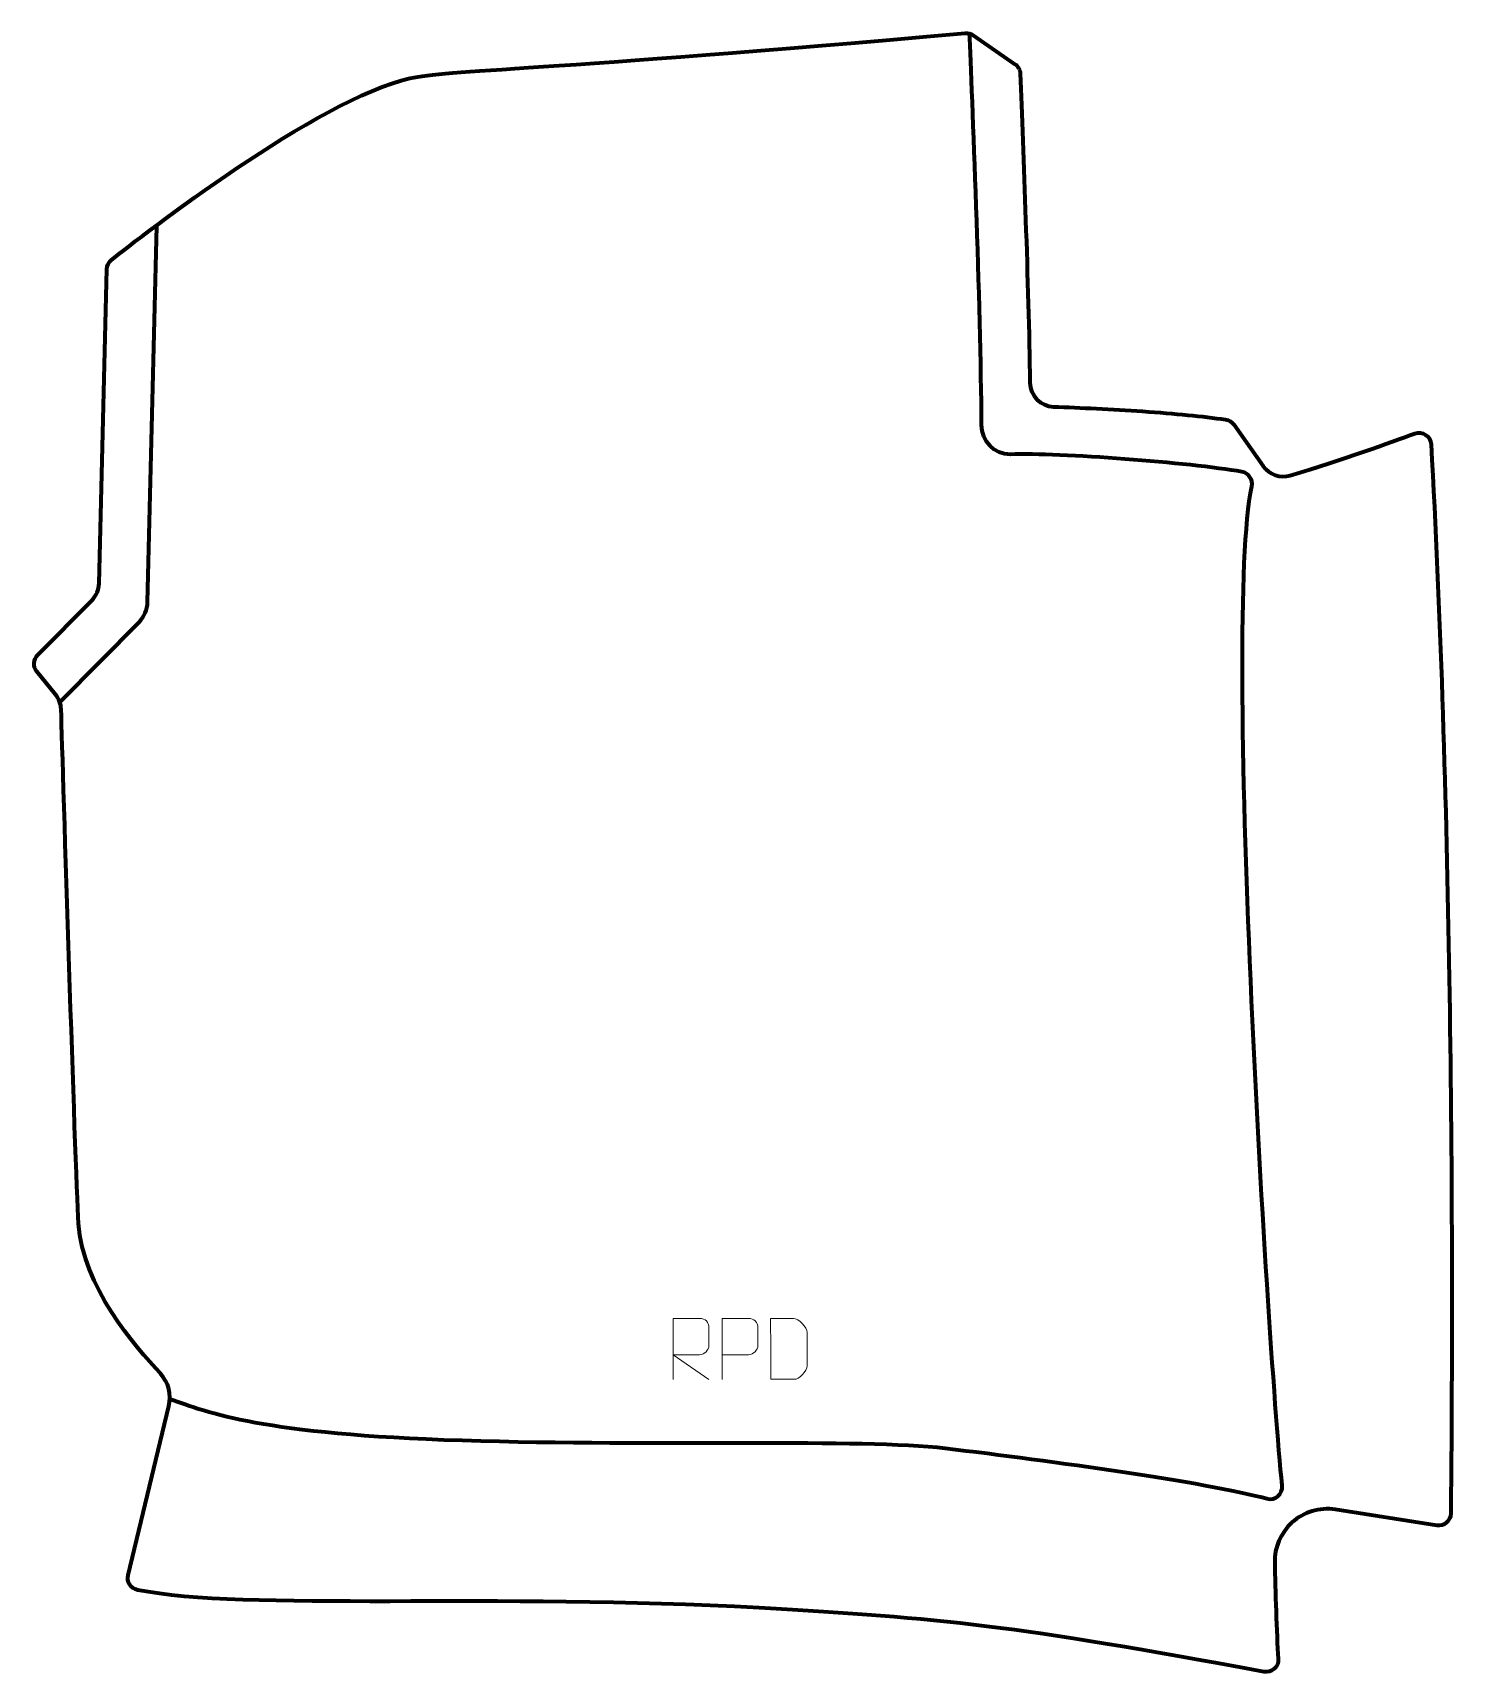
# Model space of a CAD drawing. Header units: millimetres. Extents: x -290 to 291, y -336 to 335.
import ezdxf

# ---------------------------------------------------------------- set-up
doc = ezdxf.new("R2010")
doc.units = ezdxf.units.MM
doc.header["$MEASUREMENT"] = 0
for name, color, linetype in [('layer 1', 7, 'Continuous'), ('layer 2', 7, 'Continuous'), ('layer 3', 7, 'Continuous')]:
    doc.layers.add(name, color=color, linetype=linetype)

msp = doc.modelspace()

# ---------------------------------------------------------------- linework, layer by layer
at = {"layer": 'layer 1', "color": 250, "lineweight": 9}
for points, knots in [([(-28.5364, -215.5828), (-28.5364, -215.5828), (-28.5364, -190.6293), (-28.5364, -190.6293), (-28.5364, -190.6293), (-24.9416, -190.6293), (-21.3461, -190.6293), (-17.7509, -190.6293), (-17.7509, -190.6293), (-15.4256, -190.667), (-13.8683, -192.157), (-13.8724, -194.5234), (-13.8724, -194.5234), (-13.8728, -196.5589), (-13.8728, -199.6183), (-13.8724, -201.6543), (-13.8724, -201.6543), (-13.8789, -203.5298), (-15.6912, -205.4716), (-17.7007, -205.4907), (-17.7007, -205.4907), (-17.7007, -205.4907), (-28.5364, -205.4907), (-28.5364, -205.4907), (-28.5364, -205.4907), (-28.5364, -205.4907), (-13.8817, -215.5828), (-13.8817, -215.5828)], [0, 0, 0, 0, 0.125, 0.125, 0.125, 0.125, 0.25, 0.25, 0.25, 0.25, 0.375, 0.375, 0.375, 0.375, 0.5, 0.5, 0.5, 0.5, 0.625, 0.625, 0.625, 0.625, 0.75, 0.75, 0.75, 0.75, 1, 1, 1, 1]), ([(-8.5365, -215.5828), (-8.5365, -215.5828), (-8.5365, -190.6292), (-8.5365, -190.6292), (-8.5365, -190.6292), (-4.9415, -190.6292), (-1.3462, -190.6292), (2.2492, -190.6292), (2.2492, -190.6292), (4.5744, -190.6671), (6.1318, -192.1572), (6.1276, -194.5233), (6.1276, -194.5233), (6.1272, -196.559), (6.1272, -199.6183), (6.1276, -201.6543), (6.1276, -201.6543), (6.1211, -203.5297), (4.3089, -205.4716), (2.2993, -205.4907), (2.2993, -205.4907), (2.2993, -205.4907), (-8.5365, -205.4907), (-8.5365, -205.4907)], [0, 0, 0, 0, 0.14285714, 0.14285714, 0.14285714, 0.14285714, 0.28571429, 0.28571429, 0.28571429, 0.28571429, 0.42857143, 0.42857143, 0.42857143, 0.42857143, 0.57142857, 0.57142857, 0.57142857, 0.57142857, 0.71428571, 0.71428571, 0.71428571, 0.71428571, 1, 1, 1, 1]), ([(11.4033, -215.5546), (13.7351, -215.5542), (18.6853, -215.5782), (21.0168, -215.5785), (21.0168, -215.5785), (22.9418, -215.6839), (26.2604, -212.1423), (26.2492, -210.125), (26.2492, -210.125), (26.2488, -204.3549), (26.2488, -202.1852), (26.2492, -196.4159), (26.2492, -196.4159), (26.2449, -194.2778), (22.8704, -190.6177), (20.718, -190.6312), (20.718, -190.6312), (18.3923, -190.6312), (13.668, -190.6312), (11.3419, -190.6312), (11.3419, -190.6312), (11.3423, -196.3781), (11.4036, -209.8073), (11.4033, -215.5546)], [0, 0, 0, 0, 0.14285714, 0.14285714, 0.14285714, 0.14285714, 0.28571429, 0.28571429, 0.28571429, 0.28571429, 0.42857143, 0.42857143, 0.42857143, 0.42857143, 0.57142857, 0.57142857, 0.57142857, 0.57142857, 0.71428571, 0.71428571, 0.71428571, 0.71428571, 1, 1, 1, 1])]:
    msp.add_open_spline(points, degree=3, knots=knots, dxfattribs=at)
at = {"layer": 'layer 2', "color": 230, "lineweight": 200}
msp.add_open_spline([(94.2201, 334.443), (93.26, 335.1056), (92.096, 335.4116), (90.9341, 335.3083), (90.9341, 335.3083), (-81.2281, 319.999), (-121.3631, 320.2707), (-136.0709, 316.9278), (-136.0709, 316.9278), (-174.2167, 308.2579), (-245.9886, 252.3132), (-258.3435, 242.5194), (-258.3435, 242.5194), (-259.5064, 241.5975), (-260.1969, 240.2083), (-260.2332, 238.7244), (-260.2332, 238.7244), (-260.2332, 238.7244), (-263.3535, 110.079), (-263.3535, 110.079), (-263.3535, 110.079), (-263.4155, 107.5283), (-264.4498, 105.0976), (-266.2454, 103.2848), (-266.2454, 103.2848), (-266.2454, 103.2848), (-288.5267, 80.7856), (-288.5267, 80.7856), (-288.5267, 80.7856), (-290.3243, 78.9701), (-290.4644, 76.0921), (-288.8517, 74.1107), (-288.8517, 74.1107), (-288.8517, 74.1107), (-281.1254, 64.618), (-281.1254, 64.618), (-281.1254, 64.618), (-279.7397, 62.916), (-278.9528, 60.8074), (-278.8859, 58.6136), (-278.8859, 58.6136), (-278.1111, 33.2662), (-273.1918, -126.7788), (-271.7174, -151.7611), (-271.7174, -151.7611), (-270.2057, -177.3724), (-248.5695, -202.2004), (-238.2976, -213.2343), (-238.2976, -213.2343), (-234.9761, -216.8028), (-233.6799, -221.8034), (-234.833, -226.5397), (-234.833, -226.5397), (-234.833, -226.5397), (-251.4805, -295.7332), (-251.4805, -295.7332), (-251.4805, -295.7332), (-252.1476, -298.5064), (-250.3669, -301.2645), (-247.5698, -301.8236), (-247.5698, -301.8236), (-203.8558, -310.5581), (-100.703, -302.9714), (6.6037, -309.1285), (6.6037, -309.1285), (81.9874, -313.4534), (110.9462, -316.2712), (213.0729, -335.2419), (213.0729, -335.2419), (216.3, -335.8413), (219.2183, -333.2304), (218.9883, -329.9559), (218.9883, -329.9559), (218.2545, -319.5221), (217.7771, -301.6455), (217.5354, -290.5612), (217.5354, -290.5612), (217.3999, -284.358), (219.9541, -278.4021), (224.5395, -274.2223), (224.5395, -274.2223), (229.3516, -269.8363), (235.8942, -267.87), (242.3265, -268.8771), (242.3265, -268.8771), (242.3265, -268.8771), (283.7987, -275.3669), (283.7987, -275.3669), (283.7987, -275.3669), (286.8204, -275.8399), (289.5584, -273.5166), (289.5855, -270.4585), (289.5855, -270.4585), (290.9491, -115.5195), (288.8283, 31.5865), (281.5338, 167.0647), (281.5338, 167.0647), (281.3527, 170.434), (277.9557, 172.6594), (274.7921, 171.4867), (274.7921, 171.4867), (265.0838, 167.8879), (245.4262, 160.8207), (223.8904, 154.3323), (223.8904, 154.3323), (219.7754, 153.093), (215.328, 154.6304), (212.8479, 158.1398), (212.8479, 158.1398), (212.8479, 158.1398), (200.8395, 175.1337), (200.8395, 175.1337), (200.8395, 175.1337), (200.0459, 176.2561), (198.8283, 177.0044), (197.4672, 177.1978), (197.4672, 177.1978), (188.1491, 178.5224), (176.869, 179.6429), (163.4972, 180.5779), (163.4972, 180.5779), (150.851, 181.4622), (138.1174, 182.0541), (127.0687, 182.4487), (127.0687, 182.4487), (121.753, 182.6387), (117.5181, 186.9557), (117.432, 192.2745), (117.432, 192.2745), (116.7812, 232.5485), (114.6839, 287.1429), (113.4211, 318.7631), (113.4211, 318.7631), (113.3581, 320.3345), (112.5594, 321.784), (111.2653, 322.6773), (111.2653, 322.6773), (111.2653, 322.6773), (94.2201, 334.443), (94.2201, 334.443)], degree=3, knots=[0, 0, 0, 0, 0.02777778, 0.02777778, 0.02777778, 0.02777778, 0.05555556, 0.05555556, 0.05555556, 0.05555556, 0.08333333, 0.08333333, 0.08333333, 0.08333333, 0.11111111, 0.11111111, 0.11111111, 0.11111111, 0.13888889, 0.13888889, 0.13888889, 0.13888889, 0.16666667, 0.16666667, 0.16666667, 0.16666667, 0.19444444, 0.19444444, 0.19444444, 0.19444444, 0.22222222, 0.22222222, 0.22222222, 0.22222222, 0.25, 0.25, 0.25, 0.25, 0.27777778, 0.27777778, 0.27777778, 0.27777778, 0.30555556, 0.30555556, 0.30555556, 0.30555556, 0.33333333, 0.33333333, 0.33333333, 0.33333333, 0.36111111, 0.36111111, 0.36111111, 0.36111111, 0.38888889, 0.38888889, 0.38888889, 0.38888889, 0.41666667, 0.41666667, 0.41666667, 0.41666667, 0.44444444, 0.44444444, 0.44444444, 0.44444444, 0.47222222, 0.47222222, 0.47222222, 0.47222222, 0.5, 0.5, 0.5, 0.5, 0.52777778, 0.52777778, 0.52777778, 0.52777778, 0.55555556, 0.55555556, 0.55555556, 0.55555556, 0.58333333, 0.58333333, 0.58333333, 0.58333333, 0.61111111, 0.61111111, 0.61111111, 0.61111111, 0.63888889, 0.63888889, 0.63888889, 0.63888889, 0.66666667, 0.66666667, 0.66666667, 0.66666667, 0.69444444, 0.69444444, 0.69444444, 0.69444444, 0.72222222, 0.72222222, 0.72222222, 0.72222222, 0.75, 0.75, 0.75, 0.75, 0.77777778, 0.77777778, 0.77777778, 0.77777778, 0.80555556, 0.80555556, 0.80555556, 0.80555556, 0.83333333, 0.83333333, 0.83333333, 0.83333333, 0.86111111, 0.86111111, 0.86111111, 0.86111111, 0.88888889, 0.88888889, 0.88888889, 0.88888889, 0.91666667, 0.91666667, 0.91666667, 0.91666667, 0.94444444, 0.94444444, 0.94444444, 0.94444444, 1, 1, 1, 1], dxfattribs=at)
at = {"layer": 'layer 3', "color": 142, "lineweight": 200}
for points, knots in [([(-234.4296, -223.58), (-218.8399, -229.1702), (-196.6044, -238.0183), (-114.9027, -240.5359), (-114.9027, -240.5359), (-33.201, -243.0536), (48.2869, -239.648), (82.7874, -243.7715), (82.7874, -243.7715), (126.2927, -248.9715), (188.6704, -257.4328), (214.2935, -264.393), (214.2935, -264.393), (217.6648, -265.3084), (220.9063, -262.5609), (220.5667, -259.0843), (220.5667, -259.0843), (214.3959, -195.885), (196.5836, 92.6457), (208.1502, 149.8645), (208.1502, 149.8645), (208.7077, 152.6231), (206.8948, 155.2965), (204.1234, 155.788), (204.1234, 155.788), (182.5477, 159.6145), (129.6195, 163.5975), (109.4171, 162.9605), (109.4171, 162.9605), (102.882, 162.7547), (97.6504, 168.4364), (97.6206, 174.9745), (97.6206, 174.9745), (97.401, 223.2212), (93.6768, 311.6867), (92.7345, 335.4684)], [0, 0, 0, 0, 0.1, 0.1, 0.1, 0.1, 0.2, 0.2, 0.2, 0.2, 0.3, 0.3, 0.3, 0.3, 0.4, 0.4, 0.4, 0.4, 0.5, 0.5, 0.5, 0.5, 0.6, 0.6, 0.6, 0.6, 0.7, 0.7, 0.7, 0.7, 0.8, 0.8, 0.8, 0.8, 1, 1, 1, 1]), ([(-278.9889, 61.9932), (-278.9889, 61.9932), (-247.0289, 94.2665), (-247.0289, 94.2665), (-247.0289, 94.2665), (-244.8577, 96.4588), (-243.6068, 99.3982), (-243.5322, 102.4828), (-243.5322, 102.4828), (-243.5322, 102.4828), (-239.8004, 256.3226), (-239.8004, 256.3226)], [0, 0, 0, 0, 0.25, 0.25, 0.25, 0.25, 0.5, 0.5, 0.5, 0.5, 1, 1, 1, 1])]:
    msp.add_open_spline(points, degree=3, knots=knots, dxfattribs=at)

doc.saveas('drawing.dxf')
